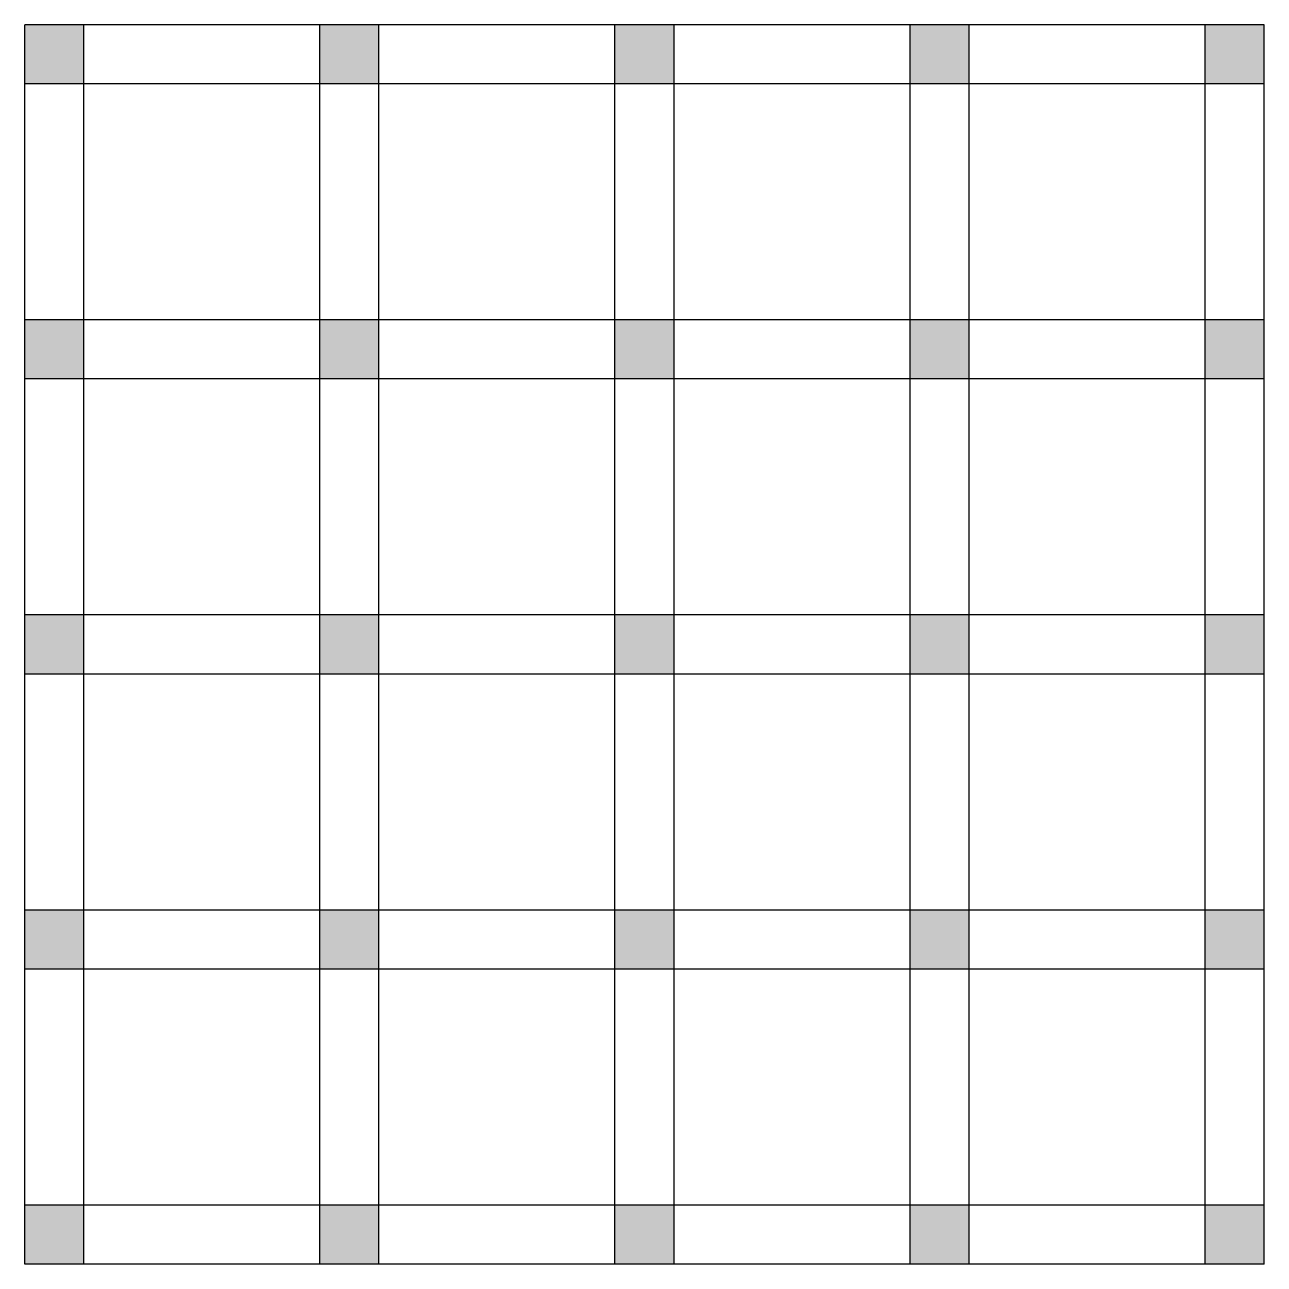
# Model space of a CAD drawing. Header units: millimetres. Extents: x -6087 to 213, y -26165 to -19865.
import ezdxf

# ---------------------------------------------------------------- set-up
doc = ezdxf.new("R2010")
doc.units = ezdxf.units.MM
doc.header["$LTSCALE"] = 5
doc.layers.add('254', color=254, linetype='Continuous')
doc.layers.add('5HAT', color=8, linetype='Continuous')

msp = doc.modelspace()

# ---------------------------------------------------------------- hatches: boundary and pattern name
at = {"layer": '254'}
for points in [[(-5786.8, -19865.2), (-6086.8, -19865.2), (-6086.8, -20165.2), (-5786.8, -20165.2)], [(-4286.8, -19865.2), (-4586.8, -19865.2), (-4586.8, -20165.2), (-4286.8, -20165.2)], [(-2786.8, -19865.2), (-3086.8, -19865.2), (-3086.8, -20165.2), (-2786.8, -20165.2)], [(-1286.8, -19865.2), (-1586.8, -19865.2), (-1586.8, -20165.2), (-1286.8, -20165.2)], [(213.2, -19865.2), (-86.8, -19865.2), (-86.8, -20165.2), (213.2, -20165.2)], [(-5786.8, -21365.2), (-6086.8, -21365.2), (-6086.8, -21665.2), (-5786.8, -21665.2)], [(-4286.8, -21365.2), (-4586.8, -21365.2), (-4586.8, -21665.2), (-4286.8, -21665.2)], [(-2786.8, -21365.2), (-3086.8, -21365.2), (-3086.8, -21665.2), (-2786.8, -21665.2)], [(-1286.8, -21365.2), (-1586.8, -21365.2), (-1586.8, -21665.2), (-1286.8, -21665.2)], [(213.2, -21365.2), (-86.8, -21365.2), (-86.8, -21665.2), (213.2, -21665.2)], [(-5786.8, -22865.2), (-6086.8, -22865.2), (-6086.8, -23165.2), (-5786.8, -23165.2)], [(-4286.8, -22865.2), (-4586.8, -22865.2), (-4586.8, -23165.2), (-4286.8, -23165.2)], [(-2786.8, -22865.2), (-3086.8, -22865.2), (-3086.8, -23165.2), (-2786.8, -23165.2)], [(-1286.8, -22865.2), (-1586.8, -22865.2), (-1586.8, -23165.2), (-1286.8, -23165.2)], [(213.2, -22865.2), (-86.8, -22865.2), (-86.8, -23165.2), (213.2, -23165.2)], [(-5786.8, -24365.2), (-6086.8, -24365.2), (-6086.8, -24665.2), (-5786.8, -24665.2)], [(-4286.8, -24365.2), (-4586.8, -24365.2), (-4586.8, -24665.2), (-4286.8, -24665.2)], [(-2786.8, -24365.2), (-3086.8, -24365.2), (-3086.8, -24665.2), (-2786.8, -24665.2)], [(-1286.8, -24365.2), (-1586.8, -24365.2), (-1586.8, -24665.2), (-1286.8, -24665.2)], [(213.2, -24365.2), (-86.8, -24365.2), (-86.8, -24665.2), (213.2, -24665.2)], [(-5786.8, -25865.2), (-6086.8, -25865.2), (-6086.8, -26165.2), (-5786.8, -26165.2)], [(-4286.8, -25865.2), (-4586.8, -25865.2), (-4586.8, -26165.2), (-4286.8, -26165.2)], [(-2786.8, -25865.2), (-3086.8, -25865.2), (-3086.8, -26165.2), (-2786.8, -26165.2)], [(-1286.8, -25865.2), (-1586.8, -25865.2), (-1586.8, -26165.2), (-1286.8, -26165.2)], [(213.2, -25865.2), (-86.8, -25865.2), (-86.8, -26165.2), (213.2, -26165.2)]]:
    msp.add_hatch(color=256, dxfattribs=at).paths.add_polyline_path(points)

# ---------------------------------------------------------------- linework, layer by layer
at = {"layer": '5HAT'}
for p, q in [((-6086.8, -26165.2), (-6086.8, -19865.2)), ((213.2, -19865.2), (-6086.8, -19865.2)), ((-5786.8, -26165.2), (-5786.8, -19865.2)), ((-4586.8, -26165.2), (-4586.8, -19865.2)), ((-4286.8, -26165.2), (-4286.8, -19865.2)), ((-3086.8, -26165.2), (-3086.8, -19865.2)), ((-2786.8, -26165.2), (-2786.8, -19865.2)), ((-1586.8, -26165.2), (-1586.8, -19865.2)), ((-1286.8, -26165.2), (-1286.8, -19865.2)), ((-86.8, -26165.2), (-86.8, -19865.2)), ((213.2, -26165.2), (213.2, -19865.2)), ((213.2, -20165.2), (-6086.8, -20165.2)), ((213.2, -21365.2), (-6086.8, -21365.2)), ((213.2, -21665.2), (-6086.8, -21665.2)), ((213.2, -22865.2), (-6086.8, -22865.2)), ((213.2, -23165.2), (-6086.8, -23165.2)), ((213.2, -24365.2), (-6086.8, -24365.2)), ((213.2, -24665.2), (-6086.8, -24665.2)), ((213.2, -25865.2), (-6086.8, -25865.2)), ((213.2, -26165.2), (-6086.8, -26165.2))]:
    msp.add_line(p, q, dxfattribs=at)

doc.saveas('drawing.dxf')
